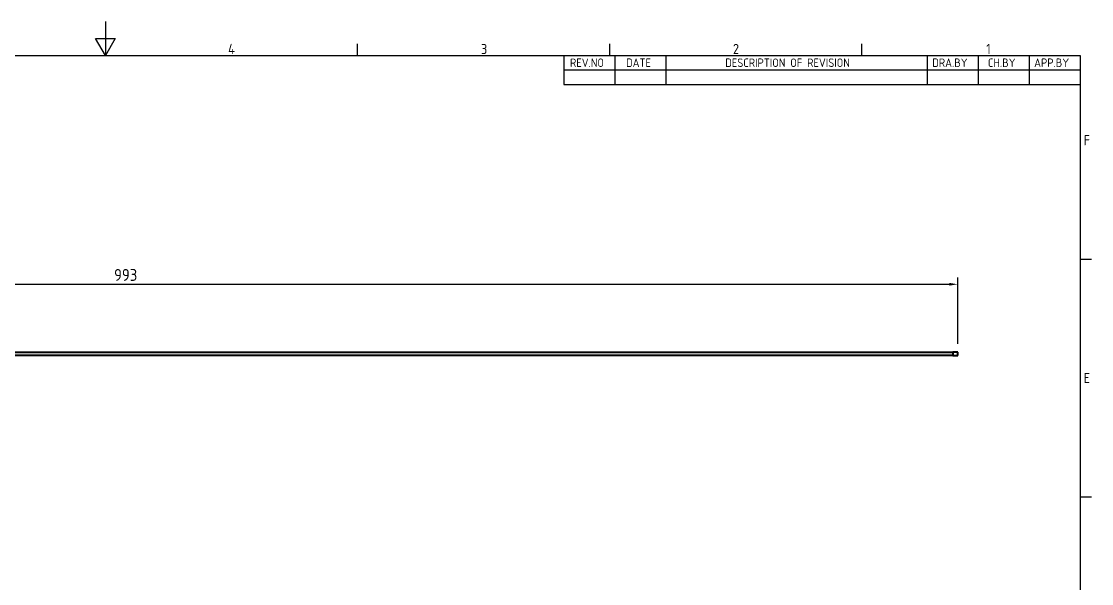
# Model space of a CAD drawing. Header units: millimetres. Extents: x 0 to 1188, y 0 to 840.
# Drawn here: x 544 to 1175, y 509 to 840 of the extents above; entities that cross this region are included whole.
import ezdxf

# ---------------------------------------------------------------- set-up
doc = ezdxf.new("R2010")
doc.units = ezdxf.units.MM
doc.header["$LTSCALE"] = 2
doc.layers.get('0').update_dxf_attribs({"color": 3, "lineweight": 25})
for name, color, linetype, lineweight in [('가시적인 것(ISO)', 3, 'Continuous', 40), ('경계(ISO)', 7, 'Continuous', 25), ('기호(ISO)', 5, 'Continuous', 25), ('치수(ISO)', 2, 'Continuous', 25)]:
    doc.layers.add(name, color=color, linetype=linetype, lineweight=lineweight)
doc.styles.add('ISO Proportiona M2B', font='isocp.shx')
doc.styles.add('문자 텍스트_M2B', font='isocp.shx')
doc.styles.add('치수 텍스트_PSTEK_POSCO', font='isocp.shx')
doc.dimstyles.new('치수_PSTEK_POSCO', dxfattribs={"dimscale": 2, "dimtxt": 3.5, "dimasz": 2.5, "dimexe": 2, "dimexo": 2.5, "dimgap": 1, "dimtad": 1, "dimrnd": 1e-08, "dimdsep": 46, "dimtxsty": '치수 텍스트_PSTEK_POSCO', "dimcen": 0.09, "dimdle": 10, "dimclrd": 7, "dimclre": 7, "dimclrt": 2, "dimadec": 1, "dimazin": 2, "dimtfac": 1, "dimtmove": 0, "dimatfit": 3, "dimfxl": 0, "dimtolj": 1, "dimlwd": -1, "dimlwe": -1, "dimarcsym": 0})

# ---------------------------------------------------------------- blocks, each defined once
blk = doc.blocks.new('경계 Default Border')
at = {"layer": '경계(ISO)'}
for p, q in [((371.25, 410), (371.25, 413.4)), ((445.5, 410), (445.5, 413.4)), ((519.75, 410), (519.75, 413.4)), ((584, 350), (587.4, 350)), ((584, 280), (587.4, 280))]:
    blk.add_line(p, q, dxfattribs=at)
at = {"layer": '경계(ISO)', "flags": 128}
for points in [[(297, 420), (297, 410), (294.11, 415), (299.89, 415), (297, 410)], [(10, 10), (10, 410), (584, 410), (584, 10), (10, 10)]]:
    blk.add_lwpolyline(points, dxfattribs=at)
at = {"layer": '경계(ISO)', "color": 2, "char_height": 3, "attachment_point": 7, "style": '문자 텍스트_M2B'}
for s, insert in [('4', (333.1, 410.4)), ('3', (407.54, 410.37)), ('2', (481.75, 410.37)), ('1', (556.36, 410.4)), ('F', (585.04, 383.5)), ('E', (585.04, 313.47))]:
    blk.add_mtext(s, dxfattribs=dict(at, insert=insert))
blk = doc.blocks.new('리비전 내역')
at = {"layer": '기호(ISO)'}
for p, q in [((432, 410), (584, 410)), ((432, 410), (432, 405.72)), ((447, 410), (447, 405.72)), ((462, 410), (462, 405.72)), ((539, 410), (539, 405.72)), ((554, 410), (554, 405.72)), ((569, 410), (569, 405.72)), ((584, 410), (584, 405.72)), ((432, 405.72), (584, 405.72)), ((432, 405.72), (432, 401.44)), ((447, 405.72), (447, 401.44)), ((462, 405.72), (462, 401.44)), ((539, 405.72), (539, 401.44)), ((554, 405.72), (554, 401.44)), ((569, 405.72), (569, 401.44)), ((584, 405.72), (584, 401.44)), ((432, 401.44), (584, 401.44))]:
    blk.add_line(p, q, dxfattribs=at)
at = {"layer": '기호(ISO)', "color": 2, "char_height": 2.5, "attachment_point": 7, "style": 'ISO Proportiona M2B'}
for s, insert in [('REV.NO', (433.79, 406.58)), ('DATE', (450.31, 406.58)), ('DESCRIPTION OF REVISION', (479.51, 406.58)), ('DRA.BY', (540.48, 406.58)), ('CH.BY', (556.86, 406.58)), ('APP.BY', (570.48, 406.58))]:
    blk.add_mtext(s, dxfattribs=dict(at, insert=insert))
blk = doc.blocks.new('*D24')
at = {"layer": 'Defpoints', "color": 0, "transparency": 16777216}
for p in [(1095.98, 685.17), (102.98, 645.17), (1095.98, 645.17)]:
    blk.add_point(p, dxfattribs=at)
at = {"layer": '치수(ISO)', "color": 7, "transparency": 16777216}
for p, q in [((102.98, 650.17), (102.98, 689.17)), ((1095.98, 650.17), (1095.98, 689.17)), ((107.98, 685.17), (1090.98, 685.17))]:
    blk.add_line(p, q, dxfattribs=at)
for points in [[(107.98, 686), (107.98, 684.34), (102.98, 685.17)], [(1090.98, 686), (1090.98, 684.34), (1095.98, 685.17)]]:
    blk.add_solid(points, dxfattribs=at)
at = {"layer": '치수(ISO)', "color": 2, "transparency": 16777216, "insert": (599.04, 690.67), "char_height": 7, "attachment_point": 4, "style": '치수 텍스트_PSTEK_POSCO'}
blk.add_mtext('\\A1;993', dxfattribs=at)

msp = doc.modelspace()

# ---------------------------------------------------------------- linework, layer by layer
at = {"layer": '가시적인 것(ISO)'}
for p, q in [((105.9847, 645.1711), (1092.9847, 645.1711)), ((1092.9847, 643.1711), (105.9847, 643.1711)), ((1095.9847, 645.1711), (1092.9847, 645.1711)), ((1092.9847, 645.1711), (1092.9847, 643.1711)), ((1092.9847, 643.1711), (1095.9847, 643.1711)), ((1095.9847, 643.1711), (1095.9847, 645.1711))]:
    msp.add_line(p, q, dxfattribs=at)

# ---------------------------------------------------------------- block references
at = {"xscale": 2, "yscale": 2, "zscale": 2}
msp.add_blockref('경계 Default Border', (0, 0), dxfattribs=at)
at = {"layer": '기호(ISO)', "xscale": 2, "yscale": 2, "zscale": 2}
msp.add_blockref('리비전 내역', (0, 0), dxfattribs=at)

# ---------------------------------------------------------------- dimensions: what is measured, and where the dimension line sits
at = {"layer": '치수(ISO)', "color": 7}
dim = msp.add_linear_dim(base=(1095.9847, 685.1711), p1=(102.9847, 645.1711), p2=(1095.9847, 645.1711), angle=180, dimstyle='치수_PSTEK_POSCO', override={"dimdec": 2, "dimtp": 0, "dimtm": 0, "dimtdec": 2, "dimtofl": 0, "dimatfit": 1}, dxfattribs=at)
dim.commit()
dim.dimension.update_dxf_attribs({"geometry": '*D24', "text_midpoint": (605.6451, 685.1711), "dimtype": 160})

doc.saveas('drawing.dxf')
